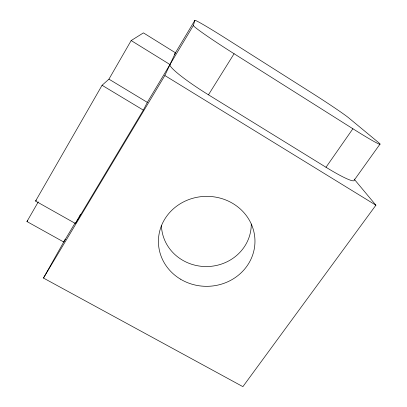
<?xml version="1.0" encoding="UTF-8"?>
<svg xmlns="http://www.w3.org/2000/svg" width="407" height="407" viewBox="0 0 407 407"><rect width="100%" height="100%" fill="white"/><g stroke="black" fill="none" stroke-linecap="round" stroke-linejoin="round"><path stroke-width="0.61" d="M193.391 25.427L194.861 20.35A37.454 1.384 32.5 0 1 225.275 38.075L312.607 93.457A36.605 1.318 32.9 0 1 348.596 117.781L378.149 142.226A44.343 1.898 33 0 1 352.884 128.754L234.086 53.734A45.289 2.035 32.5 0 1 193.391 25.427L147.324 102.371L143.34 110.129L75.427 223.499L35.572 201.063L102.071 85.282L108.939 79.156L131.166 40.558L143.432 32.881L175.453 52.798L164.85 75.524L43.463 278.057L242.882 386.65L375.9 205.199L354.115 179.07M75.427 223.499L78.169 218.579M78.775 217.486L80.601 214.204M43.463 278.057L65.268 239.255M75.153 222.914L63.726 242.002L26.954 221.54L38.289 201.852M174.476 54.431L194.861 20.35M380.046 144.037L354.324 180.026A43.615 4.803 33.6 0 1 326.007 167.267L208.47 94.816L234.086 53.734M326.007 167.267L352.884 128.754M26.954 221.54L27.727 220.538M35.572 201.063L36.35 200.107M102.071 85.282L143.34 110.129M108.939 79.156L147.324 102.371M164.85 75.524L375.9 205.199M131.166 40.558L169.973 64.54A44.536 5.138 32.3 0 0 208.47 94.816M251.267 224.038A44.918 42.191 -0.7 0 1 207.178 266.549A44.918 42.191 -0.7 0 1 161.452 225.732M180.362 279.09A48.275 44.989 -0.7 0 0 254.899 243.666A48.275 44.989 -0.7 0 0 184.819 201.272A48.275 44.989 -0.7 0 0 180.362 279.09"/></g></svg>
